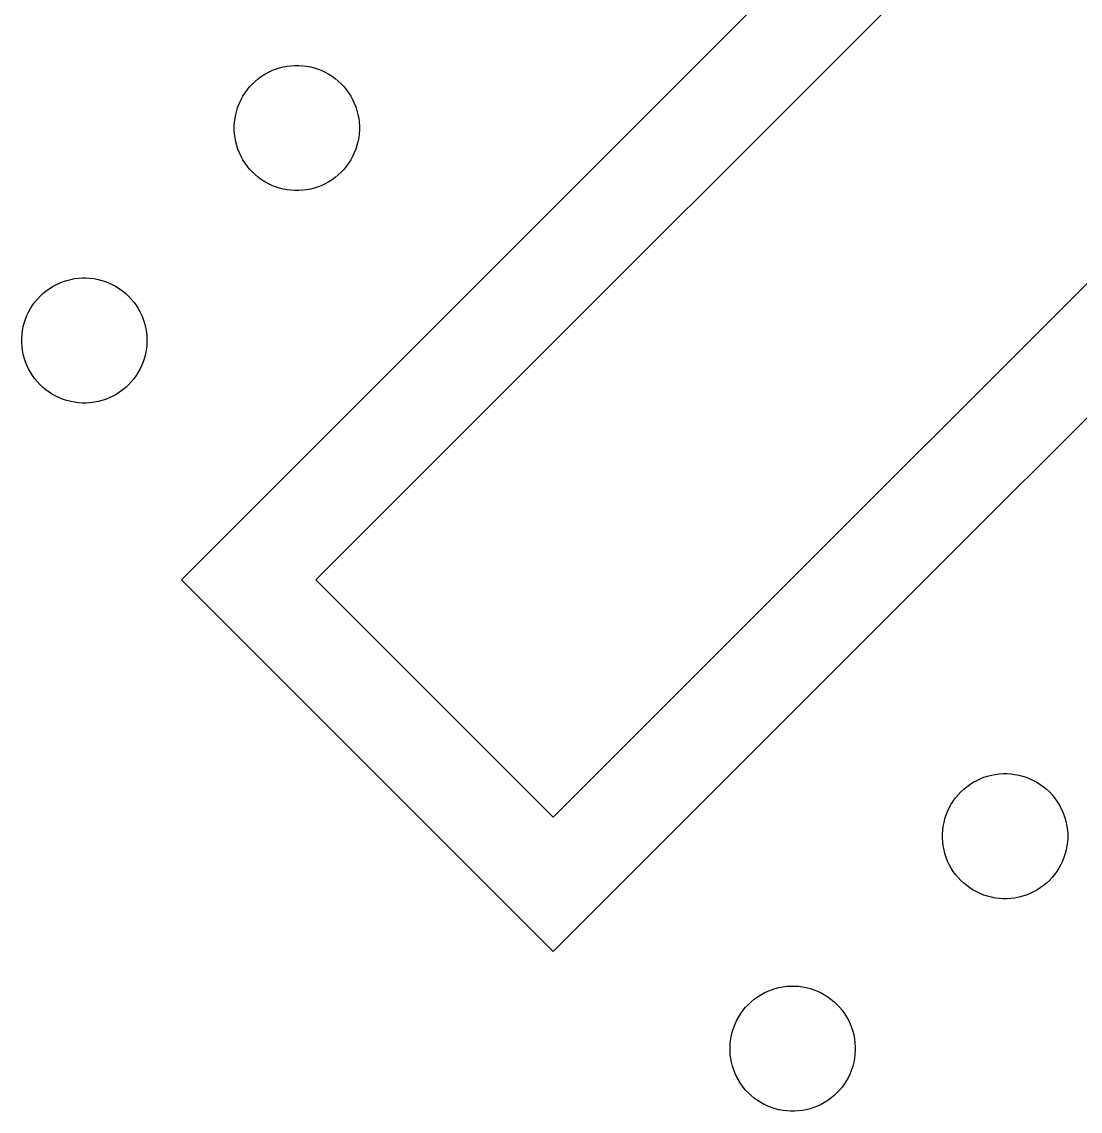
# Model space of a CAD drawing. Extents: x -16500 to 16500, y -16500 to 38576.
# Drawn here: x 2923 to 5037, y 2923 to 5099 of the extents above; entities that cross this region are included whole.
import ezdxf

# ---------------------------------------------------------------- set-up
doc = ezdxf.new("R2010")
doc.units = 0
doc.header["$MEASUREMENT"] = 0
doc.layers.add('Top', color=1, linetype='Continuous')
doc.layers.add('Vias', color=60, linetype='Continuous')

msp = doc.modelspace()

# ---------------------------------------------------------------- linework, layer by layer
at = {"layer": 'Top'}
for points in [[(3242.085, 3984.547), (7019.069, 7761.531), (6660.703, 8626.703), (7236.531, 10016.875), (8626.703, 10592.703), (10016.875, 10016.875), (10592.703, 8626.703), (10016.875, 7236.531), (8626.703, 6660.703), (7761.531, 7019.069), (3984.547, 3242.085)], [(3510.785, 3984.547), (3984.547, 3510.785), (6962.174, 6488.412), (6962.174, 6488.412), (7473.412, 6999.65), (6999.65, 7473.412), (6488.412, 6962.174), (6488.412, 6962.174)]]:
    msp.add_lwpolyline(points, close=True, dxfattribs=at)
at = {"layer": 'Vias'}
for points in [[(3468.676, 4761.877), (3460.839, 4762.371), (3453.048, 4763.355), (3445.334, 4764.826), (3437.728, 4766.779), (3430.26, 4769.206), (3422.959, 4772.096), (3415.853, 4775.44), (3408.972, 4779.223), (3402.342, 4783.431), (3395.989, 4788.046), (3389.938, 4793.052), (3384.214, 4798.427), (3378.838, 4804.152), (3373.833, 4810.202), (3369.217, 4816.555), (3365.009, 4823.186), (3361.226, 4830.067), (3357.883, 4837.172), (3354.992, 4844.474), (3352.566, 4851.942), (3350.613, 4859.548), (3349.141, 4867.261), (3348.157, 4875.052), (3347.664, 4882.889), (3347.664, 4890.742), (3348.157, 4898.579), (3349.141, 4906.37), (3350.613, 4914.084), (3352.566, 4921.69), (3354.992, 4929.158), (3357.883, 4936.459), (3361.226, 4943.565), (3365.009, 4950.446), (3369.217, 4957.076), (3373.833, 4963.429), (3378.838, 4969.48), (3384.214, 4975.204), (3389.938, 4980.58), (3395.989, 4985.585), (3402.342, 4990.201), (3408.972, 4994.409), (3415.853, 4998.192), (3422.959, 5001.535), (3430.26, 5004.426), (3437.728, 5006.852), (3445.334, 5008.805), (3453.048, 5010.277), (3460.839, 5011.261), (3468.676, 5011.754), (3476.529, 5011.754), (3484.366, 5011.261), (3492.157, 5010.277), (3499.87, 5008.805), (3507.476, 5006.852), (3514.944, 5004.426), (3522.246, 5001.535), (3529.351, 4998.192), (3536.232, 4994.409), (3542.863, 4990.201), (3549.216, 4985.585), (3555.266, 4980.58), (3560.991, 4975.204), (3566.366, 4969.48), (3571.372, 4963.429), (3575.987, 4957.076), (3580.195, 4950.446), (3583.978, 4943.565), (3587.322, 4936.459), (3590.212, 4929.158), (3592.639, 4921.69), (3594.592, 4914.084), (3596.063, 4906.37), (3597.047, 4898.579), (3597.541, 4890.742), (3597.541, 4882.889), (3597.047, 4875.052), (3596.063, 4867.261), (3594.592, 4859.548), (3592.639, 4851.942), (3590.212, 4844.474), (3587.322, 4837.172), (3583.978, 4830.067), (3580.195, 4823.186), (3575.987, 4816.555), (3571.372, 4810.202), (3566.366, 4804.152), (3560.991, 4798.427), (3555.266, 4793.052), (3549.216, 4788.046), (3542.863, 4783.431), (3536.232, 4779.223), (3529.351, 4775.44), (3522.246, 4772.096), (3514.944, 4769.206), (3507.476, 4766.779), (3499.87, 4764.826), (3492.157, 4763.355), (3484.366, 4762.371), (3476.529, 4761.877)], [(3044.412, 4337.613), (3036.575, 4338.107), (3028.784, 4339.091), (3021.07, 4340.562), (3013.464, 4342.515), (3005.996, 4344.942), (2998.695, 4347.832), (2991.589, 4351.176), (2984.708, 4354.959), (2978.078, 4359.167), (2971.725, 4363.782), (2965.674, 4368.788), (2959.95, 4374.163), (2954.574, 4379.888), (2949.569, 4385.938), (2944.953, 4392.291), (2940.745, 4398.922), (2936.962, 4405.803), (2933.619, 4412.908), (2930.728, 4420.21), (2928.302, 4427.678), (2926.349, 4435.284), (2924.877, 4442.997), (2923.893, 4450.788), (2923.4, 4458.625), (2923.4, 4466.478), (2923.893, 4474.315), (2924.877, 4482.106), (2926.349, 4489.82), (2928.302, 4497.426), (2930.728, 4504.894), (2933.619, 4512.195), (2936.962, 4519.301), (2940.745, 4526.182), (2944.953, 4532.812), (2949.569, 4539.165), (2954.574, 4545.216), (2959.95, 4550.94), (2965.674, 4556.316), (2971.725, 4561.321), (2978.078, 4565.937), (2984.708, 4570.145), (2991.589, 4573.928), (2998.695, 4577.271), (3005.996, 4580.162), (3013.464, 4582.588), (3021.07, 4584.541), (3028.784, 4586.013), (3036.575, 4586.997), (3044.412, 4587.49), (3052.265, 4587.49), (3060.102, 4586.997), (3067.893, 4586.013), (3075.606, 4584.541), (3083.212, 4582.588), (3090.68, 4580.162), (3097.982, 4577.271), (3105.087, 4573.928), (3111.968, 4570.145), (3118.599, 4565.937), (3124.952, 4561.321), (3131.002, 4556.316), (3136.727, 4550.94), (3142.102, 4545.216), (3147.108, 4539.165), (3151.723, 4532.812), (3155.931, 4526.182), (3159.714, 4519.301), (3163.058, 4512.195), (3165.948, 4504.894), (3168.375, 4497.426), (3170.328, 4489.82), (3171.799, 4482.106), (3172.783, 4474.315), (3173.277, 4466.478), (3173.277, 4458.625), (3172.783, 4450.788), (3171.799, 4442.997), (3170.328, 4435.284), (3168.375, 4427.678), (3165.948, 4420.21), (3163.058, 4412.908), (3159.714, 4405.803), (3155.931, 4398.922), (3151.723, 4392.291), (3147.108, 4385.938), (3142.102, 4379.888), (3136.727, 4374.163), (3131.002, 4368.788), (3124.952, 4363.782), (3118.599, 4359.167), (3111.968, 4354.959), (3105.087, 4351.176), (3097.982, 4347.832), (3090.68, 4344.942), (3083.212, 4342.515), (3075.606, 4340.562), (3067.893, 4339.091), (3060.102, 4338.107), (3052.265, 4337.613)], [(4882.889, 3347.664), (4875.052, 3348.157), (4867.261, 3349.141), (4859.548, 3350.613), (4851.942, 3352.566), (4844.474, 3354.992), (4837.172, 3357.883), (4830.067, 3361.226), (4823.186, 3365.009), (4816.555, 3369.217), (4810.202, 3373.833), (4804.152, 3378.838), (4798.427, 3384.214), (4793.052, 3389.938), (4788.046, 3395.989), (4783.431, 3402.342), (4779.223, 3408.972), (4775.44, 3415.853), (4772.096, 3422.959), (4769.206, 3430.26), (4766.779, 3437.728), (4764.826, 3445.334), (4763.355, 3453.048), (4762.371, 3460.839), (4761.877, 3468.676), (4761.877, 3476.529), (4762.371, 3484.366), (4763.355, 3492.157), (4764.826, 3499.87), (4766.779, 3507.476), (4769.206, 3514.944), (4772.096, 3522.246), (4775.44, 3529.351), (4779.223, 3536.232), (4783.431, 3542.863), (4788.046, 3549.216), (4793.052, 3555.266), (4798.427, 3560.991), (4804.152, 3566.366), (4810.202, 3571.372), (4816.555, 3575.987), (4823.186, 3580.195), (4830.067, 3583.978), (4837.172, 3587.322), (4844.474, 3590.212), (4851.942, 3592.639), (4859.548, 3594.592), (4867.261, 3596.063), (4875.052, 3597.047), (4882.889, 3597.541), (4890.742, 3597.541), (4898.579, 3597.047), (4906.37, 3596.063), (4914.084, 3594.592), (4921.69, 3592.639), (4929.158, 3590.212), (4936.459, 3587.322), (4943.565, 3583.978), (4950.446, 3580.195), (4957.076, 3575.987), (4963.429, 3571.372), (4969.48, 3566.366), (4975.204, 3560.991), (4980.58, 3555.266), (4985.585, 3549.216), (4990.201, 3542.863), (4994.409, 3536.232), (4998.192, 3529.351), (5001.535, 3522.246), (5004.426, 3514.944), (5006.852, 3507.476), (5008.805, 3499.87), (5010.277, 3492.157), (5011.261, 3484.366), (5011.754, 3476.529), (5011.754, 3468.676), (5011.261, 3460.839), (5010.277, 3453.048), (5008.805, 3445.334), (5006.852, 3437.728), (5004.426, 3430.26), (5001.535, 3422.959), (4998.192, 3415.853), (4994.409, 3408.972), (4990.201, 3402.342), (4985.585, 3395.989), (4980.58, 3389.938), (4975.204, 3384.214), (4969.48, 3378.838), (4963.429, 3373.833), (4957.076, 3369.217), (4950.446, 3365.009), (4943.565, 3361.226), (4936.459, 3357.883), (4929.158, 3354.992), (4921.69, 3352.566), (4914.084, 3350.613), (4906.37, 3349.141), (4898.579, 3348.157), (4890.742, 3347.664)], [(4458.625, 2923.4), (4450.788, 2923.893), (4442.997, 2924.877), (4435.284, 2926.349), (4427.678, 2928.302), (4420.21, 2930.728), (4412.908, 2933.619), (4405.803, 2936.962), (4398.922, 2940.745), (4392.291, 2944.953), (4385.938, 2949.569), (4379.888, 2954.574), (4374.163, 2959.95), (4368.788, 2965.674), (4363.782, 2971.725), (4359.167, 2978.078), (4354.959, 2984.708), (4351.176, 2991.589), (4347.832, 2998.695), (4344.942, 3005.996), (4342.515, 3013.464), (4340.562, 3021.07), (4339.091, 3028.784), (4338.107, 3036.575), (4337.613, 3044.412), (4337.613, 3052.265), (4338.107, 3060.102), (4339.091, 3067.893), (4340.562, 3075.606), (4342.515, 3083.212), (4344.942, 3090.68), (4347.832, 3097.982), (4351.176, 3105.087), (4354.959, 3111.968), (4359.167, 3118.599), (4363.782, 3124.952), (4368.788, 3131.002), (4374.163, 3136.727), (4379.888, 3142.102), (4385.938, 3147.108), (4392.291, 3151.723), (4398.922, 3155.931), (4405.803, 3159.714), (4412.908, 3163.058), (4420.21, 3165.948), (4427.678, 3168.375), (4435.284, 3170.328), (4442.997, 3171.799), (4450.788, 3172.783), (4458.625, 3173.277), (4466.478, 3173.277), (4474.315, 3172.783), (4482.106, 3171.799), (4489.82, 3170.328), (4497.426, 3168.375), (4504.894, 3165.948), (4512.195, 3163.058), (4519.301, 3159.714), (4526.182, 3155.931), (4532.812, 3151.723), (4539.165, 3147.108), (4545.216, 3142.102), (4550.94, 3136.727), (4556.316, 3131.002), (4561.321, 3124.952), (4565.937, 3118.599), (4570.145, 3111.968), (4573.928, 3105.087), (4577.271, 3097.982), (4580.162, 3090.68), (4582.588, 3083.212), (4584.541, 3075.606), (4586.013, 3067.893), (4586.997, 3060.102), (4587.49, 3052.265), (4587.49, 3044.412), (4586.997, 3036.575), (4586.013, 3028.784), (4584.541, 3021.07), (4582.588, 3013.464), (4580.162, 3005.996), (4577.271, 2998.695), (4573.928, 2991.589), (4570.145, 2984.708), (4565.937, 2978.078), (4561.321, 2971.725), (4556.316, 2965.674), (4550.94, 2959.95), (4545.216, 2954.574), (4539.165, 2949.569), (4532.812, 2944.953), (4526.182, 2940.745), (4519.301, 2936.962), (4512.195, 2933.619), (4504.894, 2930.728), (4497.426, 2928.302), (4489.82, 2926.349), (4482.106, 2924.877), (4474.315, 2923.893), (4466.478, 2923.4)]]:
    msp.add_lwpolyline(points, close=True, dxfattribs=at)

doc.saveas('drawing.dxf')
